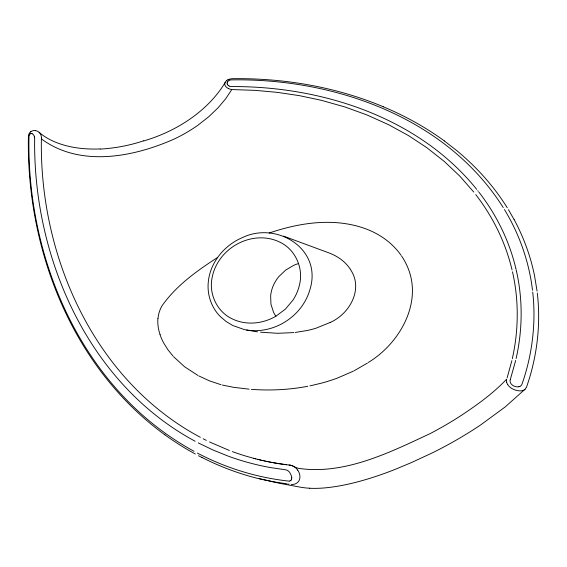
<?xml version="1.0" encoding="UTF-8"?>
<svg xmlns="http://www.w3.org/2000/svg" width="567" height="567" viewBox="0 0 567 567"><rect width="100%" height="100%" fill="white"/><g stroke="black" fill="none" stroke-linecap="round" stroke-linejoin="round"><path stroke-width="0.85" d="M41.384 139.113C39.321 256.086 93.959 380.627 200.371 437.313M227.133 83.08L227.14 82.938A3.997 3.274 2.6 0 1 227.31 82.25L227.374 82.109M157.995 318.448L158.42 315.5A45.232 37.011 2.6 0 1 161.744 306.223C175.976 285.704 196.969 270.792 217.685 257.404M41.405 138.717L41.448 137.526M506.551 379.72L506.501 380.209A9.363 7.662 2.6 0 0 506.593 381.754L506.7 382.264M512.306 358.748C518.685 330.249 518.996 300.326 512.49 271.82M516.126 358.535C522.533 330.107 522.923 300.255 516.608 271.77M28.584 135.222L28.478 135.789A12.75 10.433 2.6 0 0 28.414 136.342C26.224 249.048 71.853 367.281 164.947 434.868M291.615 478.938L291.679 478.612A7.69 6.294 2.6 0 0 291.736 478.038L291.743 477.705M511.873 360.64L507.16 377.771M515.687 360.456L510.265 379.692M28.619 135.066L29.314 133.344A6.811 5.571 2.6 0 1 30.285 132.125M29.158 135.506L29.215 135.336A5.55 4.536 2.6 0 1 29.371 134.918M506.735 379.068C492.914 393.696 476.188 405.625 459.348 416.674A385.354 315.28 2.6 0 1 430.062 433.642C389.494 452.572 344.53 475.103 298.497 468.356C296.881 467.91 295.265 467.357 293.812 466.506M526.615 386.864C537.062 356.912 540.968 324.615 537.303 293.082M526.424 387.282L525.106 389.16M225.156 82.35L225.064 82.534A4.749 3.884 2.6 0 0 224.759 83.98M291.162 480.022L291.204 479.944A4.493 3.678 2.6 0 0 291.58 479.072M524.992 389.274L505.225 406.908L480.703 424.903A424.435 347.252 2.6 0 1 432.245 452.913L411.429 462.573L395.178 469.377A346.628 283.592 2.6 0 1 379.203 475.281C362.37 481.007 345.09 485.706 327.379 487.641A96.957 79.323 2.6 0 1 311.793 488.343L309.766 488.23M226.29 80.904L226.162 81.024A7.655 6.265 2.6 0 0 225.886 81.322C208.642 110.799 176.585 131.374 143.72 140.928M524.808 389.444L524.737 389.508A5.16 4.217 2.6 0 1 522.937 390.5L522.781 390.55M30.448 131.983L30.611 131.849A5.932 4.855 2.6 0 1 30.873 131.65M368.288 362.476C400.302 343.106 423.925 300.928 406.546 264.768A81.754 66.892 2.6 0 0 402.187 256.929L401.571 256.015M367.43 363.078L354.169 370.747M275.888 316.23L285.407 309.114L292.941 300.149A64.886 53.085 2.6 0 0 299.454 284.988C303.763 268.326 295.428 249.317 279.651 242.066A35.551 29.087 2.6 0 0 267.433 238.31C249.742 235.716 231.329 244.065 220.74 258.29A64.631 52.88 2.6 0 0 212.079 277.901C208.691 294.209 217.274 312.19 232.633 319.051A35.515 29.059 2.6 0 0 244.257 322.595C255.129 324.232 266.426 321.744 275.888 316.23A37.918 31.022 2.6 0 1 273.485 312.105L270.941 304.217L270.65 295.669A49.698 40.661 2.6 0 1 278.893 276.54L285.619 270.119L293.571 265.413A37.798 30.923 2.6 0 1 298.561 263.542M330.185 322.446C349.222 314.175 363.163 289.957 351.271 270.806A44.07 36.054 2.6 0 0 350.59 269.672L350.243 269.134M330.044 322.517L315.826 328.272A90.869 74.341 2.6 0 1 307.002 330.54L295.237 332.439M227.998 79.713L228.196 79.614A7.91 6.471 2.6 0 1 228.536 79.465L228.962 79.302M353.454 371.109L337.471 378.054A158.2 129.432 2.6 0 1 321.85 383.044L311.581 385.517M519.925 386.375L519.826 386.425A4.274 3.494 2.6 0 1 518.89 386.722L518.805 386.729M229.245 80.358L229.274 80.344A4.749 3.884 2.6 0 1 229.777 80.167L230.209 80.053A5.812 4.756 2.6 0 1 231.62 79.89C334.395 78.154 446.293 117.376 503.227 207.565M228.976 79.295L231.612 78.735A9.476 7.754 2.6 0 1 232.413 78.693C283.847 77.998 335.678 86.85 383.228 106.716M269.205 233.037C299.83 222.583 334.268 217.402 365.41 228.692A76.829 62.859 2.6 0 1 378.416 234.773L382.016 236.999A76.056 62.228 2.6 0 1 399.848 253.626L401.046 255.256M311.035 385.631L309.936 385.858M307.725 386.29C289.843 389.692 271.529 390.67 253.378 389.486M293.897 332.581L277.795 333.297L260.536 332.205M100.168 148.944C84.54 149.56 68.515 147.81 54.049 141.552A58.266 47.671 2.6 0 1 41.838 134.549L39.109 132.324M252.804 389.451L251.372 389.352M249.083 389.168L233.746 387.339L222.292 385.05M35.189 130.601L35.119 130.594A5.557 4.543 2.6 0 0 32.191 130.963L31.837 131.112A5.705 4.671 2.6 0 0 30.965 131.594M291.232 484.388L291.424 484.409A7.18 5.876 2.6 0 0 292.785 484.431L293.238 484.388A7.116 5.819 2.6 0 0 295.038 483.963L295.91 483.594A7.711 6.315 2.6 0 0 297.469 482.545L297.817 482.219A9.044 7.399 2.6 0 0 299.156 480.327L299.348 479.902A11.893 9.731 2.6 0 0 299.9 477.194L299.908 476.386A15.6 12.765 2.6 0 0 299.631 474.43L299.376 473.523A17.123 14.012 2.6 0 0 298.228 470.971L297.718 470.178M278.163 463.53L289.694 465.11A2.523 2.062 2.6 0 1 290.339 465.252M233.03 325.621L244.299 329.562A41.993 34.36 2.6 0 0 246.659 330.037C269.169 333.722 292.813 321.872 304.373 302.409A74.27 60.768 2.6 0 0 309.731 290.233C323.169 249.048 276.76 220.981 242.619 237.516C224.837 244.909 210.633 261.663 208.394 281.062C206.785 293.727 211.023 307.101 219.996 316.237M288.475 484.062L288.972 484.126M35.289 130.616L35.515 130.651A6.18 5.06 2.6 0 1 37.542 131.289L37.89 131.466A7.265 5.946 2.6 0 1 39.038 132.267L39.265 132.472A6.733 5.507 2.6 0 1 39.683 132.905L40.03 133.33A10.497 8.59 2.6 0 1 41.398 137.498M287.228 483.906L273.216 481.716L259.573 478.81M286.08 464.727L286.555 464.791M257.56 331.837L246.659 330.037M285.612 464.664L284.903 464.571M283.032 464.309L277.71 463.452M278.603 463.629L273.174 462.672M278.135 463.558L274.074 462.835M290.446 465.266L290.786 465.33A8.356 6.839 2.6 0 1 292.955 466.06L293.777 466.485M276.746 463.324L277.206 463.402M272.273 462.509L273.514 462.757M272.599 462.594L270.473 462.169M271.678 462.417L269.573 461.992M268.68 461.814L269.849 462.062M267.787 461.637L268.935 461.885M231.591 89.522L231.081 89.416A11.999 9.816 2.6 0 1 228.877 88.707L228.423 88.495M268.028 461.701L266.001 461.262M267.114 461.51L265.108 461.077M264.222 460.879L265.299 461.127M263.336 460.68L264.392 460.928M263.492 460.723L261.564 460.284M262.585 460.524L260.678 460.078M260.062 459.929L260.785 460.106M259.438 459.78L260.161 459.957M258.821 459.631L259.537 459.809M258.205 459.476L258.906 459.653M258.41 478.527L279.333 483.261L301.112 487.315A62.427 51.073 2.6 0 0 309.766 488.222M257.588 459.327L258.283 459.504M257.659 459.348L255.738 458.859M232.342 451.594L232.768 451.75A215.332 176.174 2.6 0 0 246.595 456.322L255.795 458.873M255.122 458.703L253.896 458.377M221.052 384.724L209.592 380.911L198.946 375.999M283.479 236.099L328.725 252.818C335.735 255.398 342.291 259.48 347.224 265.143A43.567 35.643 2.6 0 1 349.392 267.886L350.045 268.829M229.366 450.489L209.535 441.955M229.444 86.141L229.309 86.085A4.373 3.579 2.6 0 1 228.295 85.475L228.218 85.404M293.295 466.223L291.849 465.599A8.477 6.932 2.6 0 0 289.702 465.103A2.509 2.055 2.6 0 0 289.064 465.103M206.317 440.382L203.135 438.766M232.505 325.359L226.063 321.461L220.336 316.577M201.866 457.463L198.471 455.705M198.259 442.898L212.866 449.936L227.941 456.031A213.305 174.516 2.6 0 0 270.551 467.584L285.612 469.795A4.033 3.303 2.6 0 1 286.973 470.206L287.391 470.404A7.279 5.954 2.6 0 1 288.646 471.297L289.035 471.659A10.348 8.462 2.6 0 1 289.709 472.41L291.544 476.124A10.893 8.916 2.6 0 1 291.743 477.542M197.387 453.09C225.68 467.952 256.745 477.57 288.525 481.078A2.913 2.381 2.6 0 0 289.418 481.071M195.168 441.261C87.417 383.242 32.808 256.376 34.665 138.065M198.046 375.517L184.58 366.764L173.552 356.657M194.07 451.318C82.647 390.706 26.252 259.488 28.995 136.434A8.406 6.875 2.6 0 1 29.108 135.711M195.31 454.018L188.471 450.177A272.642 223.065 2.6 0 1 164.954 434.861M293.826 466.513L293.912 466.563A11.46 9.377 2.6 0 1 295.258 467.513L295.91 468.073A14.99 12.268 2.6 0 1 297.718 470.185M444.337 140.949L456.527 150.418A272.585 223.015 2.6 0 1 506.508 206.565M41.384 138.894C80.103 167.598 133.628 157.151 174.593 138.865A158.64 129.786 2.6 0 0 198.301 124.946L208.798 116.682L218.004 107.858L225.701 98.736L231.783 89.565L255.193 90.359L277.383 92.371L299.376 95.653L320.986 100.217L344.736 106.908L366.658 114.832L388.53 124.655L408.559 135.633L426.852 147.689L444.351 161.503L459.752 176.075L473.785 192.078M172.949 355.991L167.981 349.818L163.743 343.085A73.426 60.074 2.6 0 1 161.219 337.819L160 334.544M476.705 189.321C418.255 117.022 321.454 86.085 231.357 86.574A5.202 4.252 2.6 0 1 229.663 86.227M477.825 190.732L478.236 191.256M478.924 192.142C496.352 214.602 509.237 240.67 515.821 268.354M475.756 194.601C492.907 216.8 505.573 242.534 512.036 269.864M507.862 384.809L508.195 385.284A12.807 10.475 2.6 0 0 509.442 386.673L510.087 387.24A14.232 11.645 2.6 0 0 512.469 388.827L513.362 389.274A15.415 12.609 2.6 0 0 516.232 390.302L517.246 390.535A13.601 11.127 2.6 0 0 519.329 390.833L520.265 390.861A7.506 6.138 2.6 0 0 522.554 390.62M506.763 206.962L507.259 207.763M508.436 209.677L514.12 219.592M504.446 209.549C519.337 234.072 529.096 261.741 532.505 290.247M227.374 84.313L227.431 84.44A3.82 3.126 2.6 0 0 228.047 85.256M34.176 136.059L34.034 135.754A6.91 5.656 2.6 0 0 33.559 134.939L33.347 134.67A3.813 3.119 2.6 0 0 32.397 133.847M34.247 136.236L34.637 137.802M515.906 268.687L516.005 269.127M516.19 269.899L516.509 271.331M537.077 291.147L534.582 275.966A284.102 232.435 2.6 0 0 514.156 219.578M532.711 292.033C536.269 323.062 532.158 355.445 521.888 384.454A5.181 4.238 2.6 0 1 521.158 385.503L520.967 385.688A4.274 3.494 2.6 0 1 520.052 386.311M224.759 84.122L224.766 84.221A5.401 4.416 2.6 0 0 225 85.213L225.191 85.652A6.315 5.167 2.6 0 0 226.176 86.964L226.587 87.346A8.321 6.804 2.6 0 0 228.246 88.409M160.071 334.53A57.359 46.926 2.6 0 1 157.91 318.441M257.928 478.477A232.286 190.044 2.6 0 1 201.909 457.413M29.534 134.606A3.041 2.488 2.6 0 1 29.959 134.053M30.086 133.954A2.027 1.658 2.6 0 1 30.476 133.706M30.611 133.649A1.609 1.318 2.6 0 1 31.44 133.543M31.582 133.557A2.112 1.722 2.6 0 1 32.255 133.784M507.748 384.632A11.319 9.263 2.6 0 1 506.749 382.449M227.31 84.171A3.756 3.076 2.6 0 1 227.126 83.236M227.452 81.946A4.075 3.338 2.6 0 1 228.012 81.173M228.168 81.031A3.905 3.196 2.6 0 1 228.884 80.535M143.621 140.793A141.807 116.022 2.6 0 1 100.189 149.093M226.431 80.769A7.513 6.145 2.6 0 1 227.806 79.812M383.214 106.752A283.039 231.57 2.6 0 1 444.365 140.921M518.635 386.765A5.741 4.699 2.6 0 1 517.083 386.829L516.537 386.786A7.392 6.046 2.6 0 1 514.659 386.325L514.149 386.127A7.818 6.393 2.6 0 1 512.603 385.255L512.207 384.943A7.449 6.095 2.6 0 1 510.803 383.363L510.605 383.001A6.783 5.55 2.6 0 1 510.208 381.988L510.13 381.605A5.868 4.798 2.6 0 1 510.257 379.692M291.069 480.136A2.679 2.19 2.6 0 1 290.432 480.717M290.24 480.816A2.438 1.992 2.6 0 1 289.631 481.029"/></g></svg>
